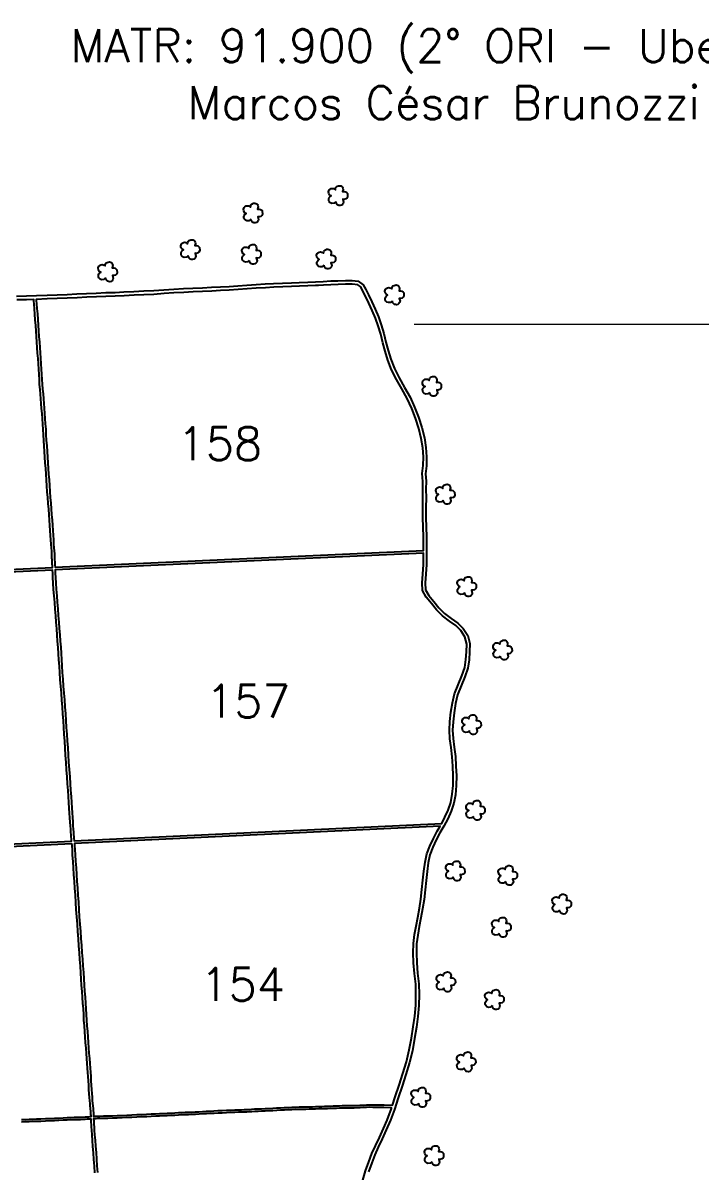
# Model space of a CAD drawing. Extents: x 737683 to 746083, y 7801653 to 7813533.
# Drawn here: x 739818 to 740887, y 7807688 to 7809501 of the extents above; entities that cross this region are included whole.
import ezdxf
from ezdxf.enums import TextEntityAlignment as Align

# ---------------------------------------------------------------- set-up
doc = ezdxf.new("R2010")
doc.units = 0
doc.header["$MEASUREMENT"] = 0
doc.linetypes.add('CONTINUO', pattern=[0])
for name, color, linetype in [('0114000479', 1, 'Continuous'), ('0114000479152', 5, 'Continuous'), ('0114000479153', 5, 'Continuous'), ('0114000479154', 5, 'Continuous'), ('0114000479155', 5, 'Continuous'), ('0114000479156', 5, 'Continuous'), ('0114000479157', 5, 'Continuous'), ('0114000479158', 5, 'Continuous'), ('0114000479159', 5, 'Continuous'), ('_SIMBOLO ARVORE', 118, 'Continuous'), ('TEXTO CONFRONTANTES', 7, 'Continuous'), ('TEXTO_NUN_TAL', 7, 'Continuous')]:
    doc.layers.add(name, color=color, linetype=linetype)
doc.layers.add('MALHA', color=253, linetype='Continuous', lineweight=9)
doc.styles.add('ROMANS', font='romans')
doc.styles.add('SIMPLEX', font='simplex', dxfattribs={"height": 0.2})

msp = doc.modelspace()

# ---------------------------------------------------------------- linework, layer by layer
at = {"layer": '0114000479'}
msp.add_lwpolyline([(739808, 7809069.8), (739823.5, 7809070.2), (739839.6, 7809070.7), (739856, 7809071.3), (739872, 7809071.9), (739887.7, 7809072.6), (739903.2, 7809073.3), (739918.6, 7809074), (739933.7, 7809074.7), (739948.8, 7809075.3), (739963.4, 7809075.7), (739977.5, 7809076.4), (739993, 7809077.3), (740008.7, 7809078.1), (740024.6, 7809078.6), (740040.4, 7809079.7), (740056.2, 7809080.7), (740071.6, 7809081.7), (740086.5, 7809082.5), (740101.3, 7809083.1), (740115.9, 7809083.9), (740129.7, 7809084.5), (740143.4, 7809085.1), (740157.3, 7809086.1), (740171.6, 7809087.2), (740186.1, 7809088.2), (740200.5, 7809089), (740213.8, 7809089.8), (740228, 7809090.4), (740241.9, 7809091), (740254.4, 7809091.5), (740267.7, 7809092), (740280, 7809092.6), (740292.2, 7809092.9), (740304.1, 7809093.8), (740315.3, 7809094.2), (740327.4, 7809094.5), (740338.1, 7809094.6), (740347.4, 7809093.7), (740355.4, 7809087.6), (740359.4, 7809080.2), (740363.4, 7809071.8), (740368.7, 7809061), (740374.2, 7809049.2), (740379.3, 7809036.9), (740383.8, 7809024.3), (740387.8, 7809010.8), (740391.2, 7808997.3), (740394.7, 7808983.9), (740398.8, 7808970), (740404.7, 7808955.6), (740412.1, 7808940.7), (740420.7, 7808925.6), (740429.2, 7808910.4), (740436.5, 7808894.5), (740442.8, 7808878.5), (740447.8, 7808862.2), (740451.9, 7808846), (740454.3, 7808830.7), (740455.5, 7808815.9), (740455.2, 7808801.7), (740453.6, 7808789.3), (740454.5, 7808777.3), (740454.4, 7808764.9), (740454.5, 7808751.4), (740454.3, 7808735.9), (740454.2, 7808720.1), (740454.8, 7808704.8), (740455.4, 7808689.7), (740455.5, 7808674.9), (740455.4, 7808660.9), (740455.4, 7808645.6), (740454.4, 7808630.4), (740453.3, 7808617), (740453.8, 7808606), (740458.8, 7808596.9), (740466.7, 7808587.3), (740474.9, 7808577.6), (740483.8, 7808568.5), (740494.4, 7808560.6), (740504.9, 7808553.2), (740513.4, 7808544.9), (740520.4, 7808533.8), (740523.7, 7808520.8), (740523.3, 7808507.7), (740522.6, 7808495.1), (740520.5, 7808482), (740515.7, 7808468.4), (740509.8, 7808454.2), (740504.3, 7808440.2), (740501.1, 7808426.5), (740498.8, 7808411.7), (740497.1, 7808397.4), (740496.5, 7808384), (740497.2, 7808370.9), (740498.9, 7808357.2), (740500.8, 7808342.5), (740501.7, 7808327.2), (740502.4, 7808311.8), (740502, 7808296.7), (740501, 7808282.2), (740498.4, 7808268.8), (740494.1, 7808256.1), (740488.9, 7808244.3), (740482.7, 7808232.6), (740476.5, 7808221.9), (740470.5, 7808210.9), (740465, 7808199.2), (740460.7, 7808187.4), (740457.8, 7808174.5), (740456.1, 7808160.8), (740454.7, 7808146.5), (740453.1, 7808131.9), (740451.4, 7808116.7), (740448.9, 7808101.9), (740446.4, 7808087.5), (740443.8, 7808073.7), (740441.3, 7808060.5), (740439.5, 7808046.6), (740439.2, 7808032.3), (740439.8, 7808016.7), (740441.2, 7808000.3), (740443.2, 7807983.5), (740443.6, 7807966.4), (740443.1, 7807949.3), (740441.5, 7807932), (740439.3, 7807914.7), (740436.4, 7807896.9), (740432.9, 7807877.8), (740428.2, 7807858.9), (740422.8, 7807840.3), (740416.9, 7807821.8), (740410.7, 7807803.3), (740404.6, 7807785), (740398.3, 7807767.8), (740391.8, 7807752.6), (740385.3, 7807738.5), (740379, 7807725.6), (740373.7, 7807713.2), (740368.8, 7807700.6), (740363.8, 7807686.5)], dxfattribs=at)
at = {"layer": '0114000479152', "linetype": 'ByBlock'}
msp.add_lwpolyline([(739931.7, 7807684.8), (739930.9, 7807695.5), (739930.2, 7807706.1), (739929.4, 7807716.5), (739928.6, 7807726.6), (739927.9, 7807736.1), (739927.2, 7807744.7), (739926.7, 7807752), (739926.3, 7807757.4), (739926.1, 7807761.1), (739925.9, 7807764.1), (739925.8, 7807766.9), (739925.6, 7807769.7), (739924.6, 7807769.7), (739922.3, 7807769.5), (739919.6, 7807769.4), (739916.5, 7807769.2), (739912.9, 7807768.9), (739908.7, 7807768.8), (739904.2, 7807768.7), (739899.2, 7807768.6), (739893.7, 7807768.4), (739887.9, 7807768.2), (739881.6, 7807767.8), (739874.9, 7807767.4), (739868, 7807767.1), (739860.8, 7807766.8), (739853.6, 7807766.4), (739846.3, 7807766.1), (739839.6, 7807766), (739833.6, 7807765.8), (739827.8, 7807765.5), (739821.9, 7807765.2), (739815.9, 7807765)], dxfattribs=at)
at = {"layer": '0114000479153', "linetype": 'ByBlock'}
msp.add_lwpolyline([(740354.7, 7807673), (740359.1, 7807688.1), (740364.1, 7807702.3), (740369.1, 7807715.1), (740374.5, 7807727.7), (740380.8, 7807740.6), (740387.2, 7807754.6), (740392.9, 7807768), (740399.9, 7807786.6), (740400.2, 7807787.6), (740388.1, 7807788.2), (740385.7, 7807788.2), (740382.6, 7807788.1), (740378.9, 7807788), (740374.8, 7807788.1), (740370.5, 7807788.2), (740365.7, 7807788.3), (740360.6, 7807788.1), (740355.3, 7807787.9), (740350.3, 7807787.7), (740345.5, 7807787.4), (740340.8, 7807787.2), (740336, 7807787), (740331.4, 7807787), (740326.8, 7807787.1), (740322.3, 7807787), (740317.7, 7807786.8), (740313, 7807786.7), (740308.3, 7807786.5), (740303.7, 7807786.3), (740299, 7807786.1), (740294.5, 7807785.9), (740289.8, 7807785.8), (740285.1, 7807785.7), (740280.2, 7807785.6), (740275.1, 7807785.3), (740270, 7807785.2), (740264.8, 7807785.1), (740259.6, 7807785.1), (740254.2, 7807784.9), (740248.5, 7807784.7), (740242.7, 7807784.5), (740236.9, 7807784.2), (740230.9, 7807783.9), (740224.9, 7807783.7), (740218.8, 7807783.4), (740212.7, 7807783), (740206.6, 7807782.6), (740200.6, 7807782.2), (740194.8, 7807782), (740189.2, 7807781.9), (740184, 7807781.7), (740179.4, 7807781.4), (740175.3, 7807781.1), (740171.4, 7807780.8), (740167.5, 7807780.7), (740163.2, 7807780.6), (740158.2, 7807780.4), (740152.5, 7807780.1), (740146.3, 7807779.9), (740139.6, 7807779.6), (740132.8, 7807779.3), (740126.2, 7807779.1), (740119.8, 7807778.8), (740113.7, 7807778.4), (740107.7, 7807778.1), (740101.8, 7807777.8), (740096.1, 7807777.4), (740090.4, 7807777.1), (740084.9, 7807776.8), (740079.6, 7807776.6), (740074.4, 7807776.4), (740069.1, 7807776.2), (740063.6, 7807775.9), (740057.9, 7807775.6), (740052, 7807775.3), (740045.9, 7807775.1), (740039.9, 7807774.8), (740033.8, 7807774.4), (740027.6, 7807774.1), (740020.7, 7807773.8), (740013.4, 7807773.5), (740005.8, 7807773.1), (739997.9, 7807772.8), (739990, 7807772.4), (739982.3, 7807772), (739974.6, 7807771.6), (739966.9, 7807771.3), (739959.3, 7807771), (739951.9, 7807770.9), (739945.1, 7807770.7), (739939.6, 7807770.5), (739935.5, 7807770.4), (739932.9, 7807770.2), (739929.8, 7807770), (739929.6, 7807769.9), (739929.6, 7807769.5), (739929.8, 7807767.1), (739929.9, 7807764.3), (739930.1, 7807761.3), (739930.3, 7807757.7), (739930.7, 7807752.3), (739931.2, 7807745), (739931.9, 7807736.4), (739932.6, 7807726.9), (739933.4, 7807716.8), (739934.2, 7807706.4), (739934.9, 7807695.8), (739935.7, 7807685.1)], dxfattribs=at)
at = {"layer": '0114000479154', "linetype": 'ByBlock'}
msp.add_lwpolyline([(740436.6, 7807932.5), (740438.2, 7807949.6), (740438.6, 7807966.4), (740438.2, 7807983.1), (740436.3, 7807999.8), (740434.8, 7808016.4), (740434.2, 7808032.2), (740434.5, 7808047), (740436.4, 7808061.3), (740438.9, 7808074.7), (740441.5, 7808088.4), (740444, 7808102.7), (740446.4, 7808117.4), (740448.1, 7808132.4), (740449.7, 7808147), (740451.1, 7808161.3), (740452.9, 7808175.4), (740455.9, 7808188.8), (740460.4, 7808201.1), (740466.1, 7808213.2), (740472.1, 7808224.4), (740475.3, 7808229.8), (740476.9, 7808232.7), (739899.2, 7808204.9), (739899.5, 7808202), (739900, 7808195.6), (739900.5, 7808187), (739901.1, 7808177.1), (739901.8, 7808166.8), (739902.4, 7808156.3), (739903.2, 7808145.6), (739904, 7808134.7), (739904.8, 7808123.6), (739905.5, 7808112.3), (739906.2, 7808101), (739907, 7808089.4), (739907.9, 7808077.7), (739908.7, 7808066.2), (739909.4, 7808054.9), (739910.3, 7808043.8), (739911.1, 7808032.8), (739911.9, 7808022.1), (739912.7, 7808011.6), (739913.4, 7808001.3), (739914.1, 7807991.2), (739914.7, 7807981.4), (739915.3, 7807971.7), (739916, 7807962.3), (739916.7, 7807953.1), (739917.4, 7807944.1), (739917.9, 7807935), (739918.4, 7807926.1), (739919.1, 7807917.2), (739919.8, 7807908.3), (739920.4, 7807899.6), (739921, 7807890.9), (739921.7, 7807882.3), (739922.3, 7807873.8), (739922.9, 7807865.6), (739923.6, 7807857.7), (739924.1, 7807850.4), (739924.6, 7807843.6), (739925, 7807837), (739925.4, 7807830.3), (739925.9, 7807823.4), (739926.3, 7807816.5), (739926.8, 7807810), (739927.1, 7807804.1), (739927.5, 7807798.9), (739927.9, 7807794.4), (739928.3, 7807790.7), (739928.8, 7807786.3), (739929, 7807783.2), (739929.3, 7807779.6), (739929.4, 7807777.2), (739929.5, 7807774), (739930.9, 7807774.1), (739932.7, 7807774.2), (739935.4, 7807774.4), (739939.4, 7807774.5), (739945, 7807774.7), (739951.8, 7807774.9), (739959.2, 7807775), (739966.8, 7807775.3), (739974.4, 7807775.6), (739982, 7807776), (739989.9, 7807776.4), (739997.8, 7807776.8), (740005.6, 7807777.1), (740013.3, 7807777.5), (740020.6, 7807777.8), (740027.4, 7807778.1), (740033.6, 7807778.4), (740039.6, 7807778.8), (740045.7, 7807779.1), (740051.8, 7807779.3), (740057.7, 7807779.6), (740063.4, 7807779.9), (740068.9, 7807780.2), (740074.2, 7807780.4), (740079.5, 7807780.6), (740084.8, 7807780.8), (740090.2, 7807781), (740095.8, 7807781.4), (740101.6, 7807781.8), (740107.4, 7807782.1), (740113.5, 7807782.4), (740119.6, 7807782.8), (740126, 7807783.1), (740132.7, 7807783.3), (740139.5, 7807783.6), (740146.1, 7807783.9), (740152.4, 7807784.1), (740158.1, 7807784.4), (740163.1, 7807784.6), (740167.4, 7807784.7), (740171.2, 7807784.8), (740175, 7807785.1), (740179.1, 7807785.4), (740183.8, 7807785.7), (740189.1, 7807785.9), (740194.6, 7807786), (740200.4, 7807786.2), (740206.4, 7807786.6), (740212.4, 7807787), (740218.6, 7807787.4), (740224.7, 7807787.7), (740230.7, 7807787.9), (740236.7, 7807788.2), (740242.5, 7807788.5), (740248.4, 7807788.7), (740254.1, 7807788.9), (740259.5, 7807789), (740264.8, 7807789.1), (740269.9, 7807789.2), (740275, 7807789.3), (740280, 7807789.6), (740285, 7807789.7), (740289.8, 7807789.8), (740294.3, 7807789.9), (740298.9, 7807790.1), (740303.5, 7807790.3), (740308.1, 7807790.5), (740312.9, 7807790.7), (740317.6, 7807790.8), (740322.2, 7807791), (740326.8, 7807791.1), (740331.4, 7807791), (740336, 7807791), (740340.6, 7807791.2), (740345.3, 7807791.4), (740350.1, 7807791.7), (740355.2, 7807791.9), (740360.4, 7807792.1), (740365.6, 7807792.3), (740370.5, 7807792.2), (740375, 7807792.1), (740378.9, 7807792), (740382.5, 7807792.1), (740385.6, 7807792.2), (740388.3, 7807792.2), (740401.5, 7807791.5), (740406, 7807804.9), (740412.1, 7807823.4), (740418, 7807841.8), (740423.4, 7807860.2), (740428, 7807878.9), (740431.5, 7807897.7), (740434.3, 7807915.4)], close=True, dxfattribs=at)
at = {"layer": '0114000479155', "linetype": 'ByBlock'}
msp.add_lwpolyline([(739815.8, 7807769), (739821.8, 7807769.2), (739827.6, 7807769.5), (739833.5, 7807769.8), (739839.5, 7807770), (739846.2, 7807770.1), (739853.4, 7807770.4), (739860.6, 7807770.8), (739867.8, 7807771.1), (739874.8, 7807771.4), (739881.4, 7807771.8), (739887.7, 7807772.2), (739893.6, 7807772.4), (739899.1, 7807772.6), (739904.1, 7807772.7), (739908.6, 7807772.8), (739912.7, 7807772.9), (739916.2, 7807773.2), (739919.3, 7807773.3), (739922, 7807773.5), (739924.3, 7807773.7), (739925.5, 7807773.8), (739925.5, 7807775.4), (739925.4, 7807777.1), (739925.4, 7807778.7), (739925.2, 7807780.5), (739925, 7807782.9), (739924.9, 7807785.1), (739924.6, 7807787.4), (739924.3, 7807790.3), (739923.9, 7807794.1), (739923.5, 7807798.6), (739923.1, 7807803.9), (739922.8, 7807809.8), (739922.3, 7807816.2), (739921.9, 7807823.1), (739921.4, 7807830), (739921, 7807836.8), (739920.6, 7807843.3), (739920.2, 7807850.1), (739919.6, 7807857.4), (739918.9, 7807865.2), (739918.3, 7807873.5), (739917.7, 7807882), (739917, 7807890.6), (739916.4, 7807899.3), (739915.8, 7807908), (739915.1, 7807916.9), (739914.4, 7807925.8), (739913.9, 7807934.8), (739913.4, 7807943.8), (739912.7, 7807952.8), (739912, 7807962), (739911.4, 7807971.4), (739910.7, 7807981.1), (739910.1, 7807991), (739909.4, 7808001), (739908.7, 7808011.3), (739907.9, 7808021.8), (739907.2, 7808032.5), (739906.3, 7808043.5), (739905.5, 7808054.6), (739904.7, 7808065.9), (739903.9, 7808077.5), (739903, 7808089.1), (739902.3, 7808100.7), (739901.6, 7808112.1), (739900.9, 7808123.4), (739900.1, 7808134.4), (739899.2, 7808145.3), (739898.5, 7808156.1), (739897.8, 7808166.5), (739897.1, 7808176.8), (739896.5, 7808186.7), (739896, 7808195.3), (739895.5, 7808201.7), (739895.2, 7808204.7), (739456.8, 7808183.6)], dxfattribs=at)
at = {"layer": '0114000479156', "linetype": 'ByBlock'}
msp.add_lwpolyline([(739456.5, 7808188), (739894.8, 7808208.9), (739894.5, 7808212.4), (739894.2, 7808215.4), (739893.9, 7808218.9), (739893.7, 7808222.9), (739893.4, 7808227.5), (739893, 7808232.8), (739892.6, 7808238.8), (739892.1, 7808245.6), (739891.6, 7808253), (739891.2, 7808261.1), (739890.6, 7808269.9), (739890, 7808279.2), (739889.3, 7808289), (739888.5, 7808299.4), (739887.8, 7808310.3), (739887, 7808321.6), (739886.2, 7808333.2), (739885.4, 7808344.7), (739884.7, 7808355.9), (739883.9, 7808366.8), (739883.2, 7808377.6), (739882.5, 7808388.4), (739881.8, 7808399.1), (739881, 7808409.9), (739880.3, 7808420.7), (739879.5, 7808431.5), (739878.7, 7808442.4), (739877.7, 7808453.3), (739876.9, 7808464.2), (739876.2, 7808474.9), (739875.6, 7808485.3), (739874.9, 7808495.2), (739874.3, 7808504.9), (739873.6, 7808514.7), (739872.8, 7808524.5), (739872, 7808534.4), (739871.3, 7808544.4), (739870.6, 7808554.6), (739869.8, 7808564.9), (739869, 7808575.3), (739868.1, 7808585.8), (739867.3, 7808596.2), (739866.5, 7808606.5), (739865.8, 7808616.4), (739865.4, 7808625.2), (739865.1, 7808632.1), (739864.8, 7808637), (739425.5, 7808616.8)], dxfattribs=at)
at = {"layer": '0114000479157', "linetype": 'ByBlock'}
msp.add_lwpolyline([(740496, 7808282.9), (740497.1, 7808296.9), (740497.4, 7808311.8), (740496.7, 7808327), (740495.8, 7808342), (740494, 7808356.6), (740492.2, 7808370.5), (740491.5, 7808384), (740492.1, 7808397.8), (740493.8, 7808412.4), (740496.2, 7808427.4), (740499.5, 7808441.7), (740505.1, 7808456), (740511.1, 7808470.2), (740515.7, 7808483.2), (740517.6, 7808495.6), (740518.3, 7808507.9), (740518.7, 7808520.2), (740515.8, 7808531.8), (740509.4, 7808541.7), (740501.7, 7808549.4), (740491.4, 7808556.5), (740480.5, 7808564.7), (740471.2, 7808574.2), (740462.9, 7808584.1), (740454.6, 7808594.1), (740448.9, 7808604.6), (740448.3, 7808617.1), (740449.4, 7808630.8), (740450.4, 7808645.8), (740450.4, 7808660.9), (740450.5, 7808664), (739868.8, 7808637.2), (739868.8, 7808636.9), (739869.1, 7808632.3), (739869.4, 7808625.4), (739869.8, 7808616.6), (739870.5, 7808606.8), (739871.3, 7808596.5), (739872.1, 7808586.1), (739872.9, 7808575.6), (739873.8, 7808565.2), (739874.6, 7808554.8), (739875.3, 7808544.6), (739876, 7808534.7), (739876.7, 7808524.8), (739877.6, 7808515), (739878.3, 7808505.2), (739878.9, 7808495.5), (739879.6, 7808485.5), (739880.2, 7808475.2), (739880.9, 7808464.5), (739881.7, 7808453.6), (739882.6, 7808442.7), (739883.5, 7808431.8), (739884.3, 7808421), (739885, 7808410.1), (739885.8, 7808399.4), (739886.5, 7808388.6), (739887.2, 7808377.9), (739887.9, 7808367.1), (739888.7, 7808356.2), (739889.4, 7808345), (739890.2, 7808333.5), (739891, 7808321.9), (739891.8, 7808310.5), (739892.5, 7808299.6), (739893.3, 7808289.3), (739894, 7808279.4), (739894.6, 7808270.1), (739895.2, 7808261.4), (739895.6, 7808253.3), (739896.1, 7808245.9), (739896.6, 7808239.1), (739897, 7808233.1), (739897.4, 7808227.8), (739897.7, 7808223.1), (739897.9, 7808219.1), (739898.2, 7808215.7), (739898.4, 7808212.8), (739898.7, 7808209.9), (739898.8, 7808209.1), (740479.2, 7808236.7), (740484.4, 7808246.5), (740489.4, 7808257.9), (740493.5, 7808270.1)], close=True, dxfattribs=at)
at = {"layer": '0114000479158', "linetype": 'ByBlock'}
msp.add_lwpolyline([(740449.5, 7808751.4), (740449.4, 7808764.9), (740449.5, 7808777.1), (740448.5, 7808789.4), (740450.2, 7808802), (740450.5, 7808815.8), (740449.4, 7808830.2), (740447, 7808845), (740443, 7808860.9), (740438, 7808876.8), (740431.9, 7808892.5), (740424.7, 7808908.1), (740416.3, 7808923.2), (740407.7, 7808938.3), (740400.1, 7808953.5), (740394.1, 7808968.4), (740389.9, 7808982.6), (740386.4, 7808996), (740383, 7809009.5), (740379, 7809022.8), (740374.7, 7809035.1), (740369.6, 7809047.2), (740364.1, 7809058.8), (740358.9, 7809069.6), (740354.9, 7809077.9), (740351.5, 7809084.3), (740347, 7809087.7), (740337.9, 7809088.6), (740327.5, 7809088.5), (740315.5, 7809088.2), (740304.4, 7809087.8), (740292.5, 7809086.9), (740284.9, 7809086.7), (740280.2, 7809086.6), (740268, 7809086), (740254.6, 7809085.5), (740242.1, 7809085), (740228.3, 7809084.4), (740214.1, 7809083.8), (740200.9, 7809083), (740186.5, 7809082.2), (740172.1, 7809081.2), (740157.8, 7809080.1), (740143.7, 7809079.1), (740130, 7809078.5), (740116.2, 7809077.9), (740101.6, 7809077.2), (740086.8, 7809076.5), (740072, 7809075.7), (740056.5, 7809074.8), (740040.8, 7809073.7), (740024.9, 7809072.6), (740008.9, 7809072.1), (739993.4, 7809071.3), (739977.8, 7809070.4), (739963.6, 7809069.8), (739949, 7809069.3), (739933.9, 7809068.7), (739918.8, 7809068), (739903.5, 7809067.3), (739888, 7809066.6), (739872.3, 7809065.9), (739856.3, 7809065.3), (739839, 7809064.7), (739839.1, 7809062.8), (739839.6, 7809057.5), (739840.1, 7809050.2), (739840.8, 7809041.6), (739841.4, 7809032.7), (739842.1, 7809023.8), (739842.8, 7809014.9), (739843.3, 7809006), (739843.9, 7808997.3), (739844.5, 7808988.7), (739845.2, 7808980.2), (739845.8, 7808971.6), (739846.4, 7808963.1), (739846.9, 7808954.6), (739847.4, 7808946.4), (739847.9, 7808938.3), (739848.4, 7808930.5), (739849, 7808922.8), (739849.7, 7808915.3), (739850.3, 7808907.8), (739850.9, 7808900.3), (739851.5, 7808892.6), (739852.1, 7808884.6), (739852.7, 7808876.3), (739853.3, 7808867.9), (739853.9, 7808859.4), (739854.4, 7808850.8), (739854.9, 7808842.1), (739855.5, 7808833.3), (739856.1, 7808824.5), (739856.7, 7808815.6), (739857.3, 7808806.6), (739857.9, 7808797.6), (739858.6, 7808788.6), (739859.3, 7808779.5), (739859.9, 7808770.4), (739860.5, 7808761.2), (739861.2, 7808751.9), (739862, 7808742.8), (739862.7, 7808733.7), (739863.2, 7808724.7), (739863.9, 7808716.1), (739864.5, 7808707.8), (739865.1, 7808699.8), (739865.6, 7808692.1), (739866.1, 7808684.9), (739866.5, 7808678.2), (739867, 7808672.3), (739867.4, 7808667.2), (739867.6, 7808662.8), (739867.7, 7808659.2), (739867.8, 7808656.1), (739867.9, 7808653.2), (739868.1, 7808650.3), (739868.3, 7808648.1), (739868.6, 7808644.7), (739868.8, 7808641.5), (740450.5, 7808668), (740450.5, 7808674.9), (740450.4, 7808689.6), (740449.8, 7808704.6), (740449.2, 7808720), (740449.3, 7808735.9)], close=True, dxfattribs=at)
at = {"layer": '0114000479159', "linetype": 'ByBlock'}
msp.add_lwpolyline([(739425.3, 7808621.2), (739864.7, 7808641.3), (739864.7, 7808642.2), (739864.6, 7808643.5), (739864.6, 7808644.7), (739864.4, 7808646), (739864.3, 7808647.8), (739864.1, 7808650.1), (739863.9, 7808653), (739863.8, 7808655.9), (739863.7, 7808659), (739863.6, 7808662.7), (739863.4, 7808667), (739863, 7808672), (739862.5, 7808677.9), (739862.1, 7808684.6), (739861.6, 7808691.9), (739861.1, 7808699.5), (739860.5, 7808707.5), (739859.9, 7808715.8), (739859.3, 7808724.5), (739858.7, 7808733.4), (739858, 7808742.4), (739857.2, 7808751.6), (739856.5, 7808760.9), (739855.9, 7808770.1), (739855.3, 7808779.2), (739854.6, 7808788.3), (739853.9, 7808797.3), (739853.3, 7808806.3), (739852.7, 7808815.3), (739852.1, 7808824.2), (739851.5, 7808833), (739850.9, 7808841.8), (739850.4, 7808850.5), (739849.9, 7808859.1), (739849.3, 7808867.6), (739848.7, 7808876), (739848.1, 7808884.3), (739847.5, 7808892.3), (739846.9, 7808900), (739846.3, 7808907.5), (739845.7, 7808915), (739845, 7808922.5), (739844.4, 7808930.2), (739843.9, 7808938.1), (739843.4, 7808946.1), (739842.9, 7808954.4), (739842.4, 7808962.9), (739841.9, 7808971.4), (739841.2, 7808979.9), (739840.5, 7808988.4), (739839.9, 7808997.1), (739839.3, 7809005.8), (739838.8, 7809014.6), (739838.1, 7809023.5), (739837.4, 7809032.4), (739836.8, 7809041.3), (739836.1, 7809049.9), (739835.6, 7809057.2), (739835.1, 7809062.5), (739835, 7809064.6), (739823.7, 7809064.2), (739808.2, 7809063.8)], dxfattribs=at)
at = {"layer": '_SIMBOLO ARVORE', "linetype": 'CONTINUO'}
for points in [[(740312.1, 7809218.8, 0), (740309.4, 7809216.6, 0), (740306, 7809216.2, 0), (740303.5, 7809217.1, 0), (740301.8, 7809218.8, 0), (740301.1, 7809220.8, 0), (740300.9, 7809223.7, 0), (740301.8, 7809225.5, 0), (740302.8, 7809226.8, 0), (740304.8, 7809228.2, 0), (740303.5, 7809228.6, 0), (740302.3, 7809229.6, 0), (740300.8, 7809231.9, 0), (740300.6, 7809234.6, 0), (740301.6, 7809237.5, 0), (740302.7, 7809238.5, 0), (740304.8, 7809239.7, 0), (740306.9, 7809240, 0), (740308.6, 7809239.8, 0), (740309.9, 7809239.2, 0), (740311.4, 7809237.9, 0), (740311.8, 7809240.4, 0), (740312.2, 7809241.4, 0), (740313.3, 7809242.7, 0), (740314.9, 7809243.3, 0), (740316.5, 7809244, 0), (740318.3, 7809244.2, 0), (740320, 7809244, 0), (740321.4, 7809243.2, 0), (740322.4, 7809242.1, 0), (740323.3, 7809240.4, 0), (740323.6, 7809238.4, 0), (740322.8, 7809234.9, 0), (740325.3, 7809234.9, 0), (740327.3, 7809234.5, 0), (740329.2, 7809232.9, 0), (740330.3, 7809231.7, 0), (740330.5, 7809226.9, 0), (740329.4, 7809224.8, 0), (740327.8, 7809223.3, 0), (740325.3, 7809222.7, 0), (740323.2, 7809222.8, 0), (740324.3, 7809218.3, 0), (740323.8, 7809216.4, 0), (740322.5, 7809214.6, 0), (740321, 7809213.5, 0), (740319, 7809213, 0), (740317, 7809213.1, 0), (740315.5, 7809213.5, 0), (740313.7, 7809215.2, 0), (740312.6, 7809216.7, 0), (740312.2, 7809219.1, 0)], [(740177.9, 7809191.3, 0), (740175.2, 7809189, 0), (740171.8, 7809188.6, 0), (740169.3, 7809189.6, 0), (740167.6, 7809191.3, 0), (740166.9, 7809193.2, 0), (740166.7, 7809196.1, 0), (740167.6, 7809197.9, 0), (740168.6, 7809199.3, 0), (740170.6, 7809200.6, 0), (740169.3, 7809201, 0), (740168.1, 7809202, 0), (740166.6, 7809204.3, 0), (740166.4, 7809207.1, 0), (740167.4, 7809209.9, 0), (740168.5, 7809210.9, 0), (740170.5, 7809212.2, 0), (740172.6, 7809212.4, 0), (740174.3, 7809212.2, 0), (740175.7, 7809211.6, 0), (740177.1, 7809210.3, 0), (740177.6, 7809212.8, 0), (740178, 7809213.8, 0), (740179.1, 7809215.2, 0), (740180.7, 7809215.8, 0), (740182.3, 7809216.5, 0), (740184.1, 7809216.6, 0), (740185.8, 7809216.4, 0), (740187.1, 7809215.7, 0), (740188.2, 7809214.6, 0), (740189, 7809212.8, 0), (740189.4, 7809210.8, 0), (740188.6, 7809207.3, 0), (740191, 7809207.4, 0), (740193.1, 7809206.9, 0), (740195, 7809205.4, 0), (740196, 7809204.2, 0), (740196.3, 7809199.3, 0), (740195.1, 7809197.2, 0), (740193.6, 7809195.7, 0), (740191.1, 7809195.1, 0), (740188.9, 7809195.3, 0), (740190.1, 7809190.8, 0), (740189.6, 7809188.8, 0), (740188.3, 7809187, 0), (740186.8, 7809185.9, 0), (740184.8, 7809185.4, 0), (740182.8, 7809185.5, 0), (740181.3, 7809185.9, 0), (740179.5, 7809187.6, 0), (740178.3, 7809189.2, 0), (740178, 7809191.5, 0)], [(740078.8, 7809133.6, 0), (740076.1, 7809131.3, 0), (740072.7, 7809130.9, 0), (740070.2, 7809131.9, 0), (740068.5, 7809133.6, 0), (740067.8, 7809135.5, 0), (740067.6, 7809138.4, 0), (740068.5, 7809140.3, 0), (740069.5, 7809141.6, 0), (740071.5, 7809142.9, 0), (740070.2, 7809143.3, 0), (740069, 7809144.4, 0), (740067.5, 7809146.7, 0), (740067.3, 7809149.4, 0), (740068.3, 7809152.2, 0), (740069.4, 7809153.3, 0), (740071.4, 7809154.5, 0), (740073.6, 7809154.8, 0), (740075.2, 7809154.5, 0), (740076.6, 7809153.9, 0), (740078, 7809152.6, 0), (740078.5, 7809155.1, 0), (740078.9, 7809156.1, 0), (740080, 7809157.5, 0), (740081.6, 7809158.1, 0), (740083.2, 7809158.8, 0), (740085, 7809159, 0), (740086.7, 7809158.7, 0), (740088, 7809158, 0), (740089.1, 7809156.9, 0), (740090, 7809155.1, 0), (740090.3, 7809153.2, 0), (740089.5, 7809149.7, 0), (740091.9, 7809149.7, 0), (740094, 7809149.2, 0), (740095.9, 7809147.7, 0), (740096.9, 7809146.5, 0), (740097.2, 7809141.7, 0), (740096, 7809139.5, 0), (740094.5, 7809138.1, 0), (740092, 7809137.4, 0), (740089.8, 7809137.6, 0), (740091, 7809133.1, 0), (740090.5, 7809131.2, 0), (740089.2, 7809129.3, 0), (740087.7, 7809128.2, 0), (740085.7, 7809127.7, 0), (740083.7, 7809127.8, 0), (740082.2, 7809128.3, 0), (740080.4, 7809130, 0), (740079.2, 7809131.5, 0), (740078.9, 7809133.8, 0)], [(740175.4, 7809126.1, 0), (740172.7, 7809123.8, 0), (740169.3, 7809123.4, 0), (740166.8, 7809124.4, 0), (740165.1, 7809126.1, 0), (740164.4, 7809128, 0), (740164.2, 7809130.9, 0), (740165.1, 7809132.7, 0), (740166.1, 7809134.1, 0), (740168.1, 7809135.4, 0), (740166.8, 7809135.8, 0), (740165.6, 7809136.8, 0), (740164.1, 7809139.1, 0), (740163.8, 7809141.9, 0), (740164.9, 7809144.7, 0), (740166, 7809145.7, 0), (740168, 7809147, 0), (740170.1, 7809147.3, 0), (740171.8, 7809147, 0), (740173.2, 7809146.4, 0), (740174.6, 7809145.1, 0), (740175.1, 7809147.6, 0), (740175.4, 7809148.6, 0), (740176.5, 7809150, 0), (740178.2, 7809150.6, 0), (740179.8, 7809151.3, 0), (740181.6, 7809151.4, 0), (740183.2, 7809151.2, 0), (740184.6, 7809150.5, 0), (740185.6, 7809149.4, 0), (740186.5, 7809147.6, 0), (740186.9, 7809145.6, 0), (740186.1, 7809142.1, 0), (740188.5, 7809142.2, 0), (740190.6, 7809141.7, 0), (740192.5, 7809140.2, 0), (740193.5, 7809139, 0), (740193.8, 7809134.1, 0), (740192.6, 7809132, 0), (740191.1, 7809130.5, 0), (740188.6, 7809129.9, 0), (740186.4, 7809130.1, 0), (740187.6, 7809125.6, 0), (740187.1, 7809123.7, 0), (740185.8, 7809121.8, 0), (740184.3, 7809120.7, 0), (740182.3, 7809120.2, 0), (740180.3, 7809120.3, 0), (740178.8, 7809120.7, 0), (740177, 7809122.4, 0), (740175.8, 7809124, 0), (740175.5, 7809126.3, 0)], [(740293.3, 7809118.6, 0), (740290.6, 7809116.3, 0), (740287.2, 7809115.9, 0), (740284.7, 7809116.8, 0), (740283, 7809118.5, 0), (740282.3, 7809120.5, 0), (740282.1, 7809123.4, 0), (740283, 7809125.2, 0), (740284, 7809126.6, 0), (740286, 7809127.9, 0), (740284.7, 7809128.3, 0), (740283.5, 7809129.3, 0), (740282, 7809131.6, 0), (740281.8, 7809134.4, 0), (740282.8, 7809137.2, 0), (740283.9, 7809138.2, 0), (740285.9, 7809139.5, 0), (740288.1, 7809139.7, 0), (740289.7, 7809139.5, 0), (740291.1, 7809138.9, 0), (740292.5, 7809137.6, 0), (740293, 7809140.1, 0), (740293.4, 7809141.1, 0), (740294.5, 7809142.5, 0), (740296.1, 7809143.1, 0), (740297.7, 7809143.8, 0), (740299.5, 7809143.9, 0), (740301.2, 7809143.7, 0), (740302.5, 7809143, 0), (740303.6, 7809141.9, 0), (740304.5, 7809140.1, 0), (740304.8, 7809138.1, 0), (740304, 7809134.6, 0), (740306.4, 7809134.7, 0), (740308.5, 7809134.2, 0), (740310.4, 7809132.7, 0), (740311.4, 7809131.4, 0), (740311.7, 7809126.6, 0), (740310.5, 7809124.5, 0), (740309, 7809123, 0), (740306.5, 7809122.4, 0), (740304.3, 7809122.6, 0), (740305.5, 7809118.1, 0), (740305, 7809116.1, 0), (740303.7, 7809114.3, 0), (740302.2, 7809113.2, 0), (740300.2, 7809112.7, 0), (740298.2, 7809112.8, 0), (740296.7, 7809113.2, 0), (740294.9, 7809114.9, 0), (740293.7, 7809116.5, 0), (740293.4, 7809118.8, 0)], [(739948.3, 7809098.5, 0), (739945.6, 7809096.2, 0), (739942.2, 7809095.8, 0), (739939.8, 7809096.8, 0), (739938, 7809098.5, 0), (739937.3, 7809100.4, 0), (739937.1, 7809103.3, 0), (739938.1, 7809105.1, 0), (739939, 7809106.5, 0), (739941, 7809107.8, 0), (739939.8, 7809108.2, 0), (739938.5, 7809109.3, 0), (739937.1, 7809111.6, 0), (739936.8, 7809114.3, 0), (739937.9, 7809117.1, 0), (739939, 7809118.2, 0), (739941, 7809119.4, 0), (739943.1, 7809119.7, 0), (739944.8, 7809119.4, 0), (739946.1, 7809118.8, 0), (739947.6, 7809117.5, 0), (739948, 7809120, 0), (739948.4, 7809121, 0), (739949.5, 7809122.4, 0), (739951.1, 7809123, 0), (739952.7, 7809123.7, 0), (739954.5, 7809123.9, 0), (739956.2, 7809123.6, 0), (739957.6, 7809122.9, 0), (739958.6, 7809121.8, 0), (739959.5, 7809120, 0), (739959.8, 7809118.1, 0), (739959, 7809114.6, 0), (739961.5, 7809114.6, 0), (739963.5, 7809114.1, 0), (739965.4, 7809112.6, 0), (739966.5, 7809111.4, 0), (739966.8, 7809106.6, 0), (739965.6, 7809104.4, 0), (739964, 7809103, 0), (739961.6, 7809102.3, 0), (739959.4, 7809102.5, 0), (739960.5, 7809098, 0), (739960, 7809096.1, 0), (739958.7, 7809094.2, 0), (739957.3, 7809093.1, 0), (739955.2, 7809092.6, 0), (739953.2, 7809092.7, 0), (739951.7, 7809093.2, 0), (739950, 7809094.9, 0), (739948.8, 7809096.4, 0), (739948.4, 7809098.7, 0)], [(740401.2, 7809062.1, 0), (740398.5, 7809059.9, 0), (740395, 7809059.5, 0), (740392.6, 7809060.4, 0), (740390.9, 7809062.1, 0), (740390.2, 7809064.1, 0), (740390, 7809067, 0), (740390.9, 7809068.8, 0), (740391.9, 7809070.1, 0), (740393.9, 7809071.5, 0), (740392.6, 7809071.9, 0), (740391.4, 7809072.9, 0), (740389.9, 7809075.2, 0), (740389.6, 7809077.9, 0), (740390.7, 7809080.8, 0), (740391.8, 7809081.8, 0), (740393.8, 7809083, 0), (740395.9, 7809083.3, 0), (740397.6, 7809083.1, 0), (740399, 7809082.5, 0), (740400.4, 7809081.2, 0), (740400.9, 7809083.7, 0), (740401.2, 7809084.7, 0), (740402.3, 7809086, 0), (740404, 7809086.6, 0), (740405.6, 7809087.3, 0), (740407.3, 7809087.5, 0), (740409, 7809087.3, 0), (740410.4, 7809086.5, 0), (740411.4, 7809085.4, 0), (740412.3, 7809083.7, 0), (740412.7, 7809081.7, 0), (740411.9, 7809078.2, 0), (740414.3, 7809078.2, 0), (740416.3, 7809077.8, 0), (740418.3, 7809076.2, 0), (740419.3, 7809075, 0), (740419.6, 7809070.2, 0), (740418.4, 7809068.1, 0), (740416.9, 7809066.6, 0), (740414.4, 7809066, 0), (740412.2, 7809066.1, 0), (740413.4, 7809061.6, 0), (740412.8, 7809059.7, 0), (740411.5, 7809057.9, 0), (740410.1, 7809056.8, 0), (740408.1, 7809056.3, 0), (740406.1, 7809056.4, 0), (740404.5, 7809056.8, 0), (740402.8, 7809058.5, 0), (740401.6, 7809060, 0), (740401.3, 7809062.4, 0)], [(740460.2, 7808917.6, 0), (740457.5, 7808915.3, 0), (740454.1, 7808914.9, 0), (740451.6, 7808915.9, 0), (740449.9, 7808917.6, 0), (740449.2, 7808919.5, 0), (740449, 7808922.4, 0), (740449.9, 7808924.2, 0), (740450.9, 7808925.6, 0), (740452.9, 7808926.9, 0), (740451.6, 7808927.3, 0), (740450.4, 7808928.3, 0), (740448.9, 7808930.6, 0), (740448.7, 7808933.4, 0), (740449.7, 7808936.2, 0), (740450.8, 7808937.2, 0), (740452.8, 7808938.5, 0), (740455, 7808938.8, 0), (740456.7, 7808938.5, 0), (740458, 7808937.9, 0), (740459.5, 7808936.6, 0), (740459.9, 7808939.1, 0), (740460.3, 7808940.1, 0), (740461.4, 7808941.5, 0), (740463, 7808942.1, 0), (740464.6, 7808942.8, 0), (740466.4, 7808942.9, 0), (740468.1, 7808942.7, 0), (740469.4, 7808942, 0), (740470.5, 7808940.9, 0), (740471.4, 7808939.1, 0), (740471.7, 7808937.1, 0), (740470.9, 7808933.6, 0), (740473.4, 7808933.7, 0), (740475.4, 7808933.2, 0), (740477.3, 7808931.7, 0), (740478.4, 7808930.5, 0), (740478.6, 7808925.6, 0), (740477.5, 7808923.5, 0), (740475.9, 7808922.1, 0), (740473.4, 7808921.4, 0), (740471.3, 7808921.6, 0), (740472.4, 7808917.1, 0), (740471.9, 7808915.2, 0), (740470.6, 7808913.3, 0), (740469.1, 7808912.2, 0), (740467.1, 7808911.7, 0), (740465.1, 7808911.8, 0), (740463.6, 7808912.2, 0), (740461.8, 7808913.9, 0), (740460.7, 7808915.5, 0), (740460.3, 7808917.8, 0)], [(740481.5, 7808747.1, 0), (740478.8, 7808744.8, 0), (740475.4, 7808744.4, 0), (740473, 7808745.4, 0), (740471.2, 7808747.1, 0), (740470.5, 7808749, 0), (740470.3, 7808751.9, 0), (740471.3, 7808753.7, 0), (740472.2, 7808755.1, 0), (740474.2, 7808756.4, 0), (740473, 7808756.8, 0), (740471.7, 7808757.9, 0), (740470.3, 7808760.1, 0), (740470, 7808762.9, 0), (740471.1, 7808765.7, 0), (740472.2, 7808766.8, 0), (740474.2, 7808768, 0), (740476.3, 7808768.3, 0), (740478, 7808768, 0), (740479.3, 7808767.4, 0), (740480.8, 7808766.1, 0), (740481.2, 7808768.6, 0), (740481.6, 7808769.6, 0), (740482.7, 7808771, 0), (740484.3, 7808771.6, 0), (740485.9, 7808772.3, 0), (740487.7, 7808772.5, 0), (740489.4, 7808772.2, 0), (740490.8, 7808771.5, 0), (740491.8, 7808770.4, 0), (740492.7, 7808768.6, 0), (740493, 7808766.7, 0), (740492.2, 7808763.2, 0), (740494.7, 7808763.2, 0), (740496.7, 7808762.7, 0), (740498.6, 7808761.2, 0), (740499.7, 7808760, 0), (740500, 7808755.2, 0), (740498.8, 7808753, 0), (740497.2, 7808751.6, 0), (740494.7, 7808750.9, 0), (740492.6, 7808751.1, 0), (740493.7, 7808746.6, 0), (740493.2, 7808744.7, 0), (740491.9, 7808742.8, 0), (740490.5, 7808741.7, 0), (740488.4, 7808741.2, 0), (740486.4, 7808741.3, 0), (740484.9, 7808741.7, 0), (740483.2, 7808743.5, 0), (740482, 7808745, 0), (740481.6, 7808747.3, 0)], [(740515.4, 7808601.3, 0), (740512.7, 7808599, 0), (740509.3, 7808598.6, 0), (740506.8, 7808599.6, 0), (740505.1, 7808601.3, 0), (740504.4, 7808603.2, 0), (740504.2, 7808606.1, 0), (740505.1, 7808607.9, 0), (740506.1, 7808609.3, 0), (740508.1, 7808610.6, 0), (740506.8, 7808611, 0), (740505.6, 7808612, 0), (740504.1, 7808614.3, 0), (740503.9, 7808617.1, 0), (740504.9, 7808619.9, 0), (740506, 7808620.9, 0), (740508, 7808622.2, 0), (740510.1, 7808622.5, 0), (740511.8, 7808622.2, 0), (740513.2, 7808621.6, 0), (740514.6, 7808620.3, 0), (740515.1, 7808622.8, 0), (740515.5, 7808623.8, 0), (740516.5, 7808625.2, 0), (740518.2, 7808625.8, 0), (740519.8, 7808626.5, 0), (740521.6, 7808626.6, 0), (740523.2, 7808626.4, 0), (740524.6, 7808625.7, 0), (740525.6, 7808624.6, 0), (740526.5, 7808622.8, 0), (740526.9, 7808620.8, 0), (740526.1, 7808617.3, 0), (740528.5, 7808617.4, 0), (740530.6, 7808616.9, 0), (740532.5, 7808615.4, 0), (740533.5, 7808614.2, 0), (740533.8, 7808609.3, 0), (740532.6, 7808607.2, 0), (740531.1, 7808605.8, 0), (740528.6, 7808605.1, 0), (740526.4, 7808605.3, 0), (740527.6, 7808600.8, 0), (740527.1, 7808598.9, 0), (740525.8, 7808597, 0), (740524.3, 7808595.9, 0), (740522.3, 7808595.4, 0), (740520.3, 7808595.5, 0), (740518.8, 7808595.9, 0), (740517, 7808597.6, 0), (740515.8, 7808599.2, 0), (740515.5, 7808601.5, 0)], [(740571.8, 7808501, 0), (740569.1, 7808498.7, 0), (740565.7, 7808498.3, 0), (740563.3, 7808499.3, 0), (740561.5, 7808501, 0), (740560.8, 7808502.9, 0), (740560.6, 7808505.8, 0), (740561.6, 7808507.6, 0), (740562.5, 7808509, 0), (740564.5, 7808510.3, 0), (740563.3, 7808510.7, 0), (740562, 7808511.8, 0), (740560.6, 7808514.1, 0), (740560.3, 7808516.8, 0), (740561.4, 7808519.6, 0), (740562.5, 7808520.7, 0), (740564.5, 7808521.9, 0), (740566.6, 7808522.2, 0), (740568.3, 7808521.9, 0), (740569.6, 7808521.3, 0), (740571.1, 7808520, 0), (740571.5, 7808522.5, 0), (740571.9, 7808523.5, 0), (740573, 7808524.9, 0), (740574.6, 7808525.5, 0), (740576.2, 7808526.2, 0), (740578, 7808526.4, 0), (740579.7, 7808526.1, 0), (740581.1, 7808525.4, 0), (740582.1, 7808524.3, 0), (740583, 7808522.5, 0), (740583.3, 7808520.6, 0), (740582.5, 7808517.1, 0), (740585, 7808517.1, 0), (740587, 7808516.6, 0), (740588.9, 7808515.1, 0), (740590, 7808513.9, 0), (740590.3, 7808509.1, 0), (740589.1, 7808506.9, 0), (740587.5, 7808505.5, 0), (740585, 7808504.8, 0), (740582.9, 7808505, 0), (740584, 7808500.5, 0), (740583.5, 7808498.6, 0), (740582.2, 7808496.7, 0), (740580.8, 7808495.6, 0), (740578.7, 7808495.1, 0), (740576.7, 7808495.2, 0), (740575.2, 7808495.7, 0), (740573.5, 7808497.4, 0), (740572.3, 7808498.9, 0), (740571.9, 7808501.2, 0)], [(740522.9, 7808383.2, 0), (740520.2, 7808380.9, 0), (740516.8, 7808380.5, 0), (740514.3, 7808381.4, 0), (740512.6, 7808383.1, 0), (740511.9, 7808385.1, 0), (740511.7, 7808388, 0), (740512.6, 7808389.8, 0), (740513.6, 7808391.1, 0), (740515.6, 7808392.5, 0), (740514.3, 7808392.9, 0), (740513.1, 7808393.9, 0), (740511.6, 7808396.2, 0), (740511.4, 7808398.9, 0), (740512.4, 7808401.8, 0), (740513.5, 7808402.8, 0), (740515.6, 7808404, 0), (740517.7, 7808404.3, 0), (740519.4, 7808404.1, 0), (740520.7, 7808403.5, 0), (740522.2, 7808402.2, 0), (740522.6, 7808404.7, 0), (740523, 7808405.7, 0), (740524.1, 7808407, 0), (740525.7, 7808407.6, 0), (740527.3, 7808408.4, 0), (740529.1, 7808408.5, 0), (740530.8, 7808408.3, 0), (740532.2, 7808407.5, 0), (740533.2, 7808406.4, 0), (740534.1, 7808404.7, 0), (740534.4, 7808402.7, 0), (740533.6, 7808399.2, 0), (740536.1, 7808399.3, 0), (740538.1, 7808398.8, 0), (740540, 7808397.2, 0), (740541.1, 7808396, 0), (740541.3, 7808391.2, 0), (740540.2, 7808389.1, 0), (740538.6, 7808387.6, 0), (740536.1, 7808387, 0), (740534, 7808387.2, 0), (740535.1, 7808382.6, 0), (740534.6, 7808380.7, 0), (740533.3, 7808378.9, 0), (740531.9, 7808377.8, 0), (740529.8, 7808377.3, 0), (740527.8, 7808377.4, 0), (740526.3, 7808377.8, 0), (740524.5, 7808379.5, 0), (740523.4, 7808381.1, 0), (740523, 7808383.4, 0)], [(740529.2, 7808247.8, 0), (740526.5, 7808245.5, 0), (740523.1, 7808245.1, 0), (740520.6, 7808246, 0), (740518.9, 7808247.8, 0), (740518.2, 7808249.7, 0), (740518, 7808252.6, 0), (740518.9, 7808254.4, 0), (740519.9, 7808255.8, 0), (740521.9, 7808257.1, 0), (740520.6, 7808257.5, 0), (740519.4, 7808258.5, 0), (740517.9, 7808260.8, 0), (740517.7, 7808263.6, 0), (740518.7, 7808266.4, 0), (740519.8, 7808267.4, 0), (740521.8, 7808268.7, 0), (740523.9, 7808268.9, 0), (740525.6, 7808268.7, 0), (740527, 7808268.1, 0), (740528.4, 7808266.8, 0), (740528.9, 7808269.3, 0), (740529.2, 7808270.3, 0), (740530.3, 7808271.7, 0), (740532, 7808272.3, 0), (740533.6, 7808273, 0), (740535.4, 7808273.1, 0), (740537, 7808272.9, 0), (740538.4, 7808272.2, 0), (740539.4, 7808271.1, 0), (740540.3, 7808269.3, 0), (740540.7, 7808267.3, 0), (740539.9, 7808263.8, 0), (740542.3, 7808263.9, 0), (740544.4, 7808263.4, 0), (740546.3, 7808261.9, 0), (740547.3, 7808260.6, 0), (740547.6, 7808255.8, 0), (740546.4, 7808253.7, 0), (740544.9, 7808252.2, 0), (740542.4, 7808251.6, 0), (740540.2, 7808251.8, 0), (740541.4, 7808247.3, 0), (740540.9, 7808245.3, 0), (740539.6, 7808243.5, 0), (740538.1, 7808242.4, 0), (740536.1, 7808241.9, 0), (740534.1, 7808242, 0), (740532.6, 7808242.4, 0), (740530.8, 7808244.1, 0), (740529.6, 7808245.7, 0), (740529.3, 7808248, 0)], [(740497.3, 7808151.9, 0), (740494.6, 7808149.7, 0), (740491.2, 7808149.3, 0), (740488.8, 7808150.2, 0), (740487, 7808151.9, 0), (740486.3, 7808153.9, 0), (740486.1, 7808156.8, 0), (740487, 7808158.6, 0), (740488, 7808159.9, 0), (740490, 7808161.3, 0), (740488.7, 7808161.7, 0), (740487.5, 7808162.7, 0), (740486, 7808165, 0), (740485.8, 7808167.7, 0), (740486.8, 7808170.6, 0), (740487.9, 7808171.6, 0), (740490, 7808172.8, 0), (740492.1, 7808173.1, 0), (740493.8, 7808172.9, 0), (740495.1, 7808172.3, 0), (740496.6, 7808171, 0), (740497, 7808173.5, 0), (740497.4, 7808174.5, 0), (740498.5, 7808175.8, 0), (740500.1, 7808176.4, 0), (740501.7, 7808177.1, 0), (740503.5, 7808177.3, 0), (740505.2, 7808177.1, 0), (740506.6, 7808176.3, 0), (740507.6, 7808175.2, 0), (740508.5, 7808173.5, 0), (740508.8, 7808171.5, 0), (740508, 7808168, 0), (740510.5, 7808168, 0), (740512.5, 7808167.6, 0), (740514.4, 7808166, 0), (740515.5, 7808164.8, 0), (740515.8, 7808160, 0), (740514.6, 7808157.8, 0), (740513, 7808156.4, 0), (740510.5, 7808155.8, 0), (740508.4, 7808155.9, 0), (740509.5, 7808151.4, 0), (740509, 7808149.5, 0), (740507.7, 7808147.7, 0), (740506.3, 7808146.6, 0), (740504.2, 7808146, 0), (740502.2, 7808146.2, 0), (740500.7, 7808146.6, 0), (740499, 7808148.3, 0), (740497.8, 7808149.8, 0), (740497.4, 7808152.2, 0)], [(740580.2, 7808144.9, 0), (740577.5, 7808142.6, 0), (740574, 7808142.2, 0), (740571.6, 7808143.2, 0), (740569.9, 7808144.9, 0), (740569.1, 7808146.9, 0), (740568.9, 7808149.7, 0), (740569.9, 7808151.6, 0), (740570.9, 7808152.9, 0), (740572.8, 7808154.2, 0), (740571.6, 7808154.7, 0), (740570.4, 7808155.7, 0), (740568.9, 7808158, 0), (740568.6, 7808160.7, 0), (740569.7, 7808163.6, 0), (740570.8, 7808164.6, 0), (740572.8, 7808165.8, 0), (740574.9, 7808166.1, 0), (740576.6, 7808165.9, 0), (740577.9, 7808165.2, 0), (740579.4, 7808163.9, 0), (740579.9, 7808166.4, 0), (740580.2, 7808167.4, 0), (740581.3, 7808168.8, 0), (740583, 7808169.4, 0), (740584.5, 7808170.1, 0), (740586.3, 7808170.3, 0), (740588, 7808170, 0), (740589.4, 7808169.3, 0), (740590.4, 7808168.2, 0), (740591.3, 7808166.4, 0), (740591.7, 7808164.5, 0), (740590.9, 7808161, 0), (740593.3, 7808161, 0), (740595.3, 7808160.5, 0), (740597.3, 7808159, 0), (740598.3, 7808157.8, 0), (740598.6, 7808153, 0), (740597.4, 7808150.8, 0), (740595.8, 7808149.4, 0), (740593.4, 7808148.7, 0), (740591.2, 7808148.9, 0), (740592.4, 7808144.4, 0), (740591.8, 7808142.5, 0), (740590.5, 7808140.7, 0), (740589.1, 7808139.5, 0), (740587.1, 7808139, 0), (740585, 7808139.1, 0), (740583.5, 7808139.6, 0), (740581.8, 7808141.3, 0), (740580.6, 7808142.8, 0), (740580.3, 7808145.1, 0)], [(740665.4, 7808099.6, 0), (740662.7, 7808097.3, 0), (740659.2, 7808096.9, 0), (740656.8, 7808097.9, 0), (740655, 7808099.6, 0), (740654.3, 7808101.6, 0), (740654.1, 7808104.4, 0), (740655.1, 7808106.3, 0), (740656.1, 7808107.6, 0), (740658, 7808108.9, 0), (740656.8, 7808109.3, 0), (740655.5, 7808110.4, 0), (740654.1, 7808112.7, 0), (740653.8, 7808115.4, 0), (740654.9, 7808118.3, 0), (740656, 7808119.3, 0), (740658, 7808120.5, 0), (740660.1, 7808120.8, 0), (740661.8, 7808120.5, 0), (740663.1, 7808119.9, 0), (740664.6, 7808118.6, 0), (740665, 7808121.1, 0), (740665.4, 7808122.1, 0), (740666.5, 7808123.5, 0), (740668.1, 7808124.1, 0), (740669.7, 7808124.8, 0), (740671.5, 7808125, 0), (740673.2, 7808124.7, 0), (740674.6, 7808124, 0), (740675.6, 7808122.9, 0), (740676.5, 7808121.1, 0), (740676.9, 7808119.2, 0), (740676, 7808115.7, 0), (740678.5, 7808115.7, 0), (740680.5, 7808115.2, 0), (740682.4, 7808113.7, 0), (740683.5, 7808112.5, 0), (740683.8, 7808107.7, 0), (740682.6, 7808105.5, 0), (740681, 7808104.1, 0), (740678.6, 7808103.4, 0), (740676.4, 7808103.6, 0), (740677.6, 7808099.1, 0), (740677, 7808097.2, 0), (740675.7, 7808095.4, 0), (740674.3, 7808094.2, 0), (740672.3, 7808093.7, 0), (740670.2, 7808093.8, 0), (740668.7, 7808094.3, 0), (740667, 7808096, 0), (740665.8, 7808097.5, 0), (740665.4, 7808099.8, 0)], [(740570, 7808062.9, 0), (740567.3, 7808060.6, 0), (740563.9, 7808060.2, 0), (740561.4, 7808061.2, 0), (740559.7, 7808062.9, 0), (740559, 7808064.8, 0), (740558.8, 7808067.7, 0), (740559.7, 7808069.5, 0), (740560.7, 7808070.9, 0), (740562.7, 7808072.2, 0), (740561.4, 7808072.6, 0), (740560.2, 7808073.7, 0), (740558.7, 7808076, 0), (740558.5, 7808078.7, 0), (740559.5, 7808081.5, 0), (740560.6, 7808082.6, 0), (740562.6, 7808083.8, 0), (740564.8, 7808084.1, 0), (740566.5, 7808083.8, 0), (740567.8, 7808083.2, 0), (740569.3, 7808081.9, 0), (740569.7, 7808084.4, 0), (740570.1, 7808085.4, 0), (740571.2, 7808086.8, 0), (740572.8, 7808087.4, 0), (740574.4, 7808088.1, 0), (740576.2, 7808088.3, 0), (740577.9, 7808088, 0), (740579.2, 7808087.3, 0), (740580.3, 7808086.2, 0), (740581.2, 7808084.4, 0), (740581.5, 7808082.5, 0), (740580.7, 7808079, 0), (740583.1, 7808079, 0), (740585.2, 7808078.5, 0), (740587.1, 7808077, 0), (740588.2, 7808075.8, 0), (740588.4, 7808071, 0), (740587.3, 7808068.8, 0), (740585.7, 7808067.4, 0), (740583.2, 7808066.7, 0), (740581, 7808066.9, 0), (740582.2, 7808062.4, 0), (740581.7, 7808060.5, 0), (740580.4, 7808058.6, 0), (740578.9, 7808057.5, 0), (740576.9, 7808057, 0), (740574.9, 7808057.1, 0), (740573.4, 7808057.6, 0), (740571.6, 7808059.3, 0), (740570.5, 7808060.8, 0), (740570.1, 7808063.1, 0)], [(740482.5, 7807976.8, 0), (740479.8, 7807974.5, 0), (740476.4, 7807974.1, 0), (740473.9, 7807975, 0), (740472.2, 7807976.7, 0), (740471.5, 7807978.7, 0), (740471.3, 7807981.6, 0), (740472.2, 7807983.4, 0), (740473.2, 7807984.7, 0), (740475.2, 7807986.1, 0), (740473.9, 7807986.5, 0), (740472.7, 7807987.5, 0), (740471.2, 7807989.8, 0), (740470.9, 7807992.5, 0), (740472, 7807995.4, 0), (740473.1, 7807996.4, 0), (740475.1, 7807997.6, 0), (740477.2, 7807997.9, 0), (740478.9, 7807997.7, 0), (740480.3, 7807997.1, 0), (740481.7, 7807995.8, 0), (740482.2, 7807998.3, 0), (740482.5, 7807999.3, 0), (740483.6, 7808000.6, 0), (740485.3, 7808001.2, 0), (740486.9, 7808002, 0), (740488.6, 7808002.1, 0), (740490.3, 7808001.9, 0), (740491.7, 7808001.1, 0), (740492.7, 7808000, 0), (740493.6, 7807998.3, 0), (740494, 7807996.3, 0), (740493.2, 7807992.8, 0), (740495.6, 7807992.9, 0), (740497.7, 7807992.4, 0), (740499.6, 7807990.8, 0), (740500.6, 7807989.6, 0), (740500.9, 7807984.8, 0), (740499.7, 7807982.7, 0), (740498.2, 7807981.2, 0), (740495.7, 7807980.6, 0), (740493.5, 7807980.8, 0), (740494.7, 7807976.3, 0), (740494.1, 7807974.3, 0), (740492.8, 7807972.5, 0), (740491.4, 7807971.4, 0), (740489.4, 7807970.9, 0), (740487.4, 7807971, 0), (740485.8, 7807971.4, 0), (740484.1, 7807973.1, 0), (740482.9, 7807974.7, 0), (740482.6, 7807977, 0)], [(740559.1, 7807948.9, 0), (740556.4, 7807946.6, 0), (740552.9, 7807946.2, 0), (740550.5, 7807947.1, 0), (740548.8, 7807948.9, 0), (740548, 7807950.8, 0), (740547.8, 7807953.7, 0), (740548.8, 7807955.5, 0), (740549.8, 7807956.9, 0), (740551.7, 7807958.2, 0), (740550.5, 7807958.6, 0), (740549.2, 7807959.6, 0), (740547.8, 7807961.9, 0), (740547.5, 7807964.7, 0), (740548.6, 7807967.5, 0), (740549.7, 7807968.5, 0), (740551.7, 7807969.8, 0), (740553.8, 7807970, 0), (740555.5, 7807969.8, 0), (740556.8, 7807969.2, 0), (740558.3, 7807967.9, 0), (740558.8, 7807970.4, 0), (740559.1, 7807971.4, 0), (740560.2, 7807972.8, 0), (740561.9, 7807973.4, 0), (740563.4, 7807974.1, 0), (740565.2, 7807974.2, 0), (740566.9, 7807974, 0), (740568.3, 7807973.3, 0), (740569.3, 7807972.2, 0), (740570.2, 7807970.4, 0), (740570.6, 7807968.4, 0), (740569.8, 7807964.9, 0), (740572.2, 7807965, 0), (740574.2, 7807964.5, 0), (740576.1, 7807963, 0), (740577.2, 7807961.7, 0), (740577.5, 7807956.9, 0), (740576.3, 7807954.8, 0), (740574.7, 7807953.3, 0), (740572.3, 7807952.7, 0), (740570.1, 7807952.9, 0), (740571.3, 7807948.4, 0), (740570.7, 7807946.4, 0), (740569.4, 7807944.6, 0), (740568, 7807943.5, 0), (740566, 7807943, 0), (740563.9, 7807943.1, 0), (740562.4, 7807943.5, 0), (740560.7, 7807945.2, 0), (740559.5, 7807946.8, 0), (740559.2, 7807949.1, 0)], [(740514.5, 7807850.4, 0), (740511.8, 7807848.2, 0), (740508.4, 7807847.8, 0), (740505.9, 7807848.7, 0), (740504.2, 7807850.4, 0), (740503.5, 7807852.4, 0), (740503.3, 7807855.3, 0), (740504.2, 7807857.1, 0), (740505.2, 7807858.4, 0), (740507.2, 7807859.8, 0), (740505.9, 7807860.2, 0), (740504.7, 7807861.2, 0), (740503.2, 7807863.5, 0), (740503, 7807866.2, 0), (740504, 7807869.1, 0), (740505.1, 7807870.1, 0), (740507.2, 7807871.3, 0), (740509.3, 7807871.6, 0), (740511, 7807871.4, 0), (740512.3, 7807870.8, 0), (740513.8, 7807869.5, 0), (740514.2, 7807872, 0), (740514.6, 7807873, 0), (740515.7, 7807874.3, 0), (740517.3, 7807874.9, 0), (740518.9, 7807875.6, 0), (740520.7, 7807875.8, 0), (740522.4, 7807875.6, 0), (740523.8, 7807874.8, 0), (740524.8, 7807873.7, 0), (740525.7, 7807872, 0), (740526, 7807870, 0), (740525.2, 7807866.5, 0), (740527.7, 7807866.5, 0), (740529.7, 7807866.1, 0), (740531.6, 7807864.5, 0), (740532.7, 7807863.3, 0), (740532.9, 7807858.5, 0), (740531.8, 7807856.4, 0), (740530.2, 7807854.9, 0), (740527.7, 7807854.3, 0), (740525.6, 7807854.4, 0), (740526.7, 7807849.9, 0), (740526.2, 7807848, 0), (740524.9, 7807846.2, 0), (740523.5, 7807845.1, 0), (740521.4, 7807844.6, 0), (740519.4, 7807844.7, 0), (740517.9, 7807845.1, 0), (740516.1, 7807846.8, 0), (740515, 7807848.3, 0), (740514.6, 7807850.7, 0)], [(740442.8, 7807794.4, 0), (740440.1, 7807792.2, 0), (740436.6, 7807791.8, 0), (740434.2, 7807792.7, 0), (740432.5, 7807794.4, 0), (740431.8, 7807796.4, 0), (740431.6, 7807799.3, 0), (740432.5, 7807801.1, 0), (740433.5, 7807802.4, 0), (740435.5, 7807803.8, 0), (740434.2, 7807804.2, 0), (740433, 7807805.2, 0), (740431.5, 7807807.5, 0), (740431.2, 7807810.2, 0), (740432.3, 7807813.1, 0), (740433.4, 7807814.1, 0), (740435.4, 7807815.3, 0), (740437.5, 7807815.6, 0), (740439.2, 7807815.4, 0), (740440.6, 7807814.8, 0), (740442, 7807813.4, 0), (740442.5, 7807815.9, 0), (740442.8, 7807816.9, 0), (740443.9, 7807818.3, 0), (740445.6, 7807818.9, 0), (740447.2, 7807819.6, 0), (740448.9, 7807819.8, 0), (740450.6, 7807819.6, 0), (740452, 7807818.8, 0), (740453, 7807817.7, 0), (740453.9, 7807816, 0), (740454.3, 7807814, 0), (740453.5, 7807810.5, 0), (740455.9, 7807810.5, 0), (740457.9, 7807810, 0), (740459.9, 7807808.5, 0), (740460.9, 7807807.3, 0), (740461.2, 7807802.5, 0), (740460, 7807800.3, 0), (740458.5, 7807798.9, 0), (740456, 7807798.2, 0), (740453.8, 7807798.4, 0), (740455, 7807793.9, 0), (740454.4, 7807792, 0), (740453.1, 7807790.2, 0), (740451.7, 7807789, 0), (740449.7, 7807788.5, 0), (740447.7, 7807788.7, 0), (740446.1, 7807789.1, 0), (740444.4, 7807790.8, 0), (740443.2, 7807792.3, 0), (740442.9, 7807794.7, 0)], [(740463.7, 7807702.2, 0), (740461, 7807700, 0), (740457.6, 7807699.6, 0), (740455.1, 7807700.5, 0), (740453.4, 7807702.2, 0), (740452.7, 7807704.2, 0), (740452.5, 7807707, 0), (740453.4, 7807708.9, 0), (740454.4, 7807710.2, 0), (740456.4, 7807711.6, 0), (740455.1, 7807712, 0), (740453.9, 7807713, 0), (740452.4, 7807715.3, 0), (740452.2, 7807718, 0), (740453.2, 7807720.9, 0), (740454.3, 7807721.9, 0), (740456.4, 7807723.1, 0), (740458.5, 7807723.4, 0), (740460.2, 7807723.2, 0), (740461.5, 7807722.5, 0), (740463, 7807721.2, 0), (740463.4, 7807723.7, 0), (740463.8, 7807724.7, 0), (740464.9, 7807726.1, 0), (740466.5, 7807726.7, 0), (740468.1, 7807727.4, 0), (740469.9, 7807727.6, 0), (740471.6, 7807727.3, 0), (740473, 7807726.6, 0), (740474, 7807725.5, 0), (740474.9, 7807723.7, 0), (740475.2, 7807721.8, 0), (740474.4, 7807718.3, 0), (740476.9, 7807718.3, 0), (740478.9, 7807717.8, 0), (740480.8, 7807716.3, 0), (740481.9, 7807715.1, 0), (740482.1, 7807710.3, 0), (740481, 7807708.1, 0), (740479.4, 7807706.7, 0), (740476.9, 7807706, 0), (740474.8, 7807706.2, 0), (740475.9, 7807701.7, 0), (740475.4, 7807699.8, 0), (740474.1, 7807698, 0), (740472.7, 7807696.8, 0), (740470.6, 7807696.3, 0), (740468.6, 7807696.4, 0), (740467.1, 7807696.9, 0), (740465.3, 7807698.6, 0), (740464.2, 7807700.1, 0), (740463.8, 7807702.4, 0)]]:
    msp.add_polyline3d(points, dxfattribs=at)
at = {"layer": 'MALHA'}
msp.add_lwpolyline([(741733.8, 7809025), (740435.7, 7809025)], dxfattribs=at)

# ---------------------------------------------------------------- texts
at = {"layer": 'TEXTO CONFRONTANTES', "linetype": 'Continuous', "style": 'SIMPLEX'}
for s, p in [('MATR: 91.900 (2° ORI - Uberaba)', (740500.4, 7809465.4)), ('Marcos César Brunozzi ', (740500.4, 7809375.4))]:
    msp.add_text(s, height=52, dxfattribs=at).set_placement(p, align=Align.MIDDLE_CENTER)
at = {"layer": 'TEXTO_NUN_TAL', "style": 'ROMANS'}
for s, p in [('158', (740062, 7808810.7)), ('157', (740106.8, 7808403.9)), ('154', (740097.9, 7807956.6))]:
    msp.add_text(s, height=52, dxfattribs=at).set_placement(p)

doc.saveas('drawing.dxf')
